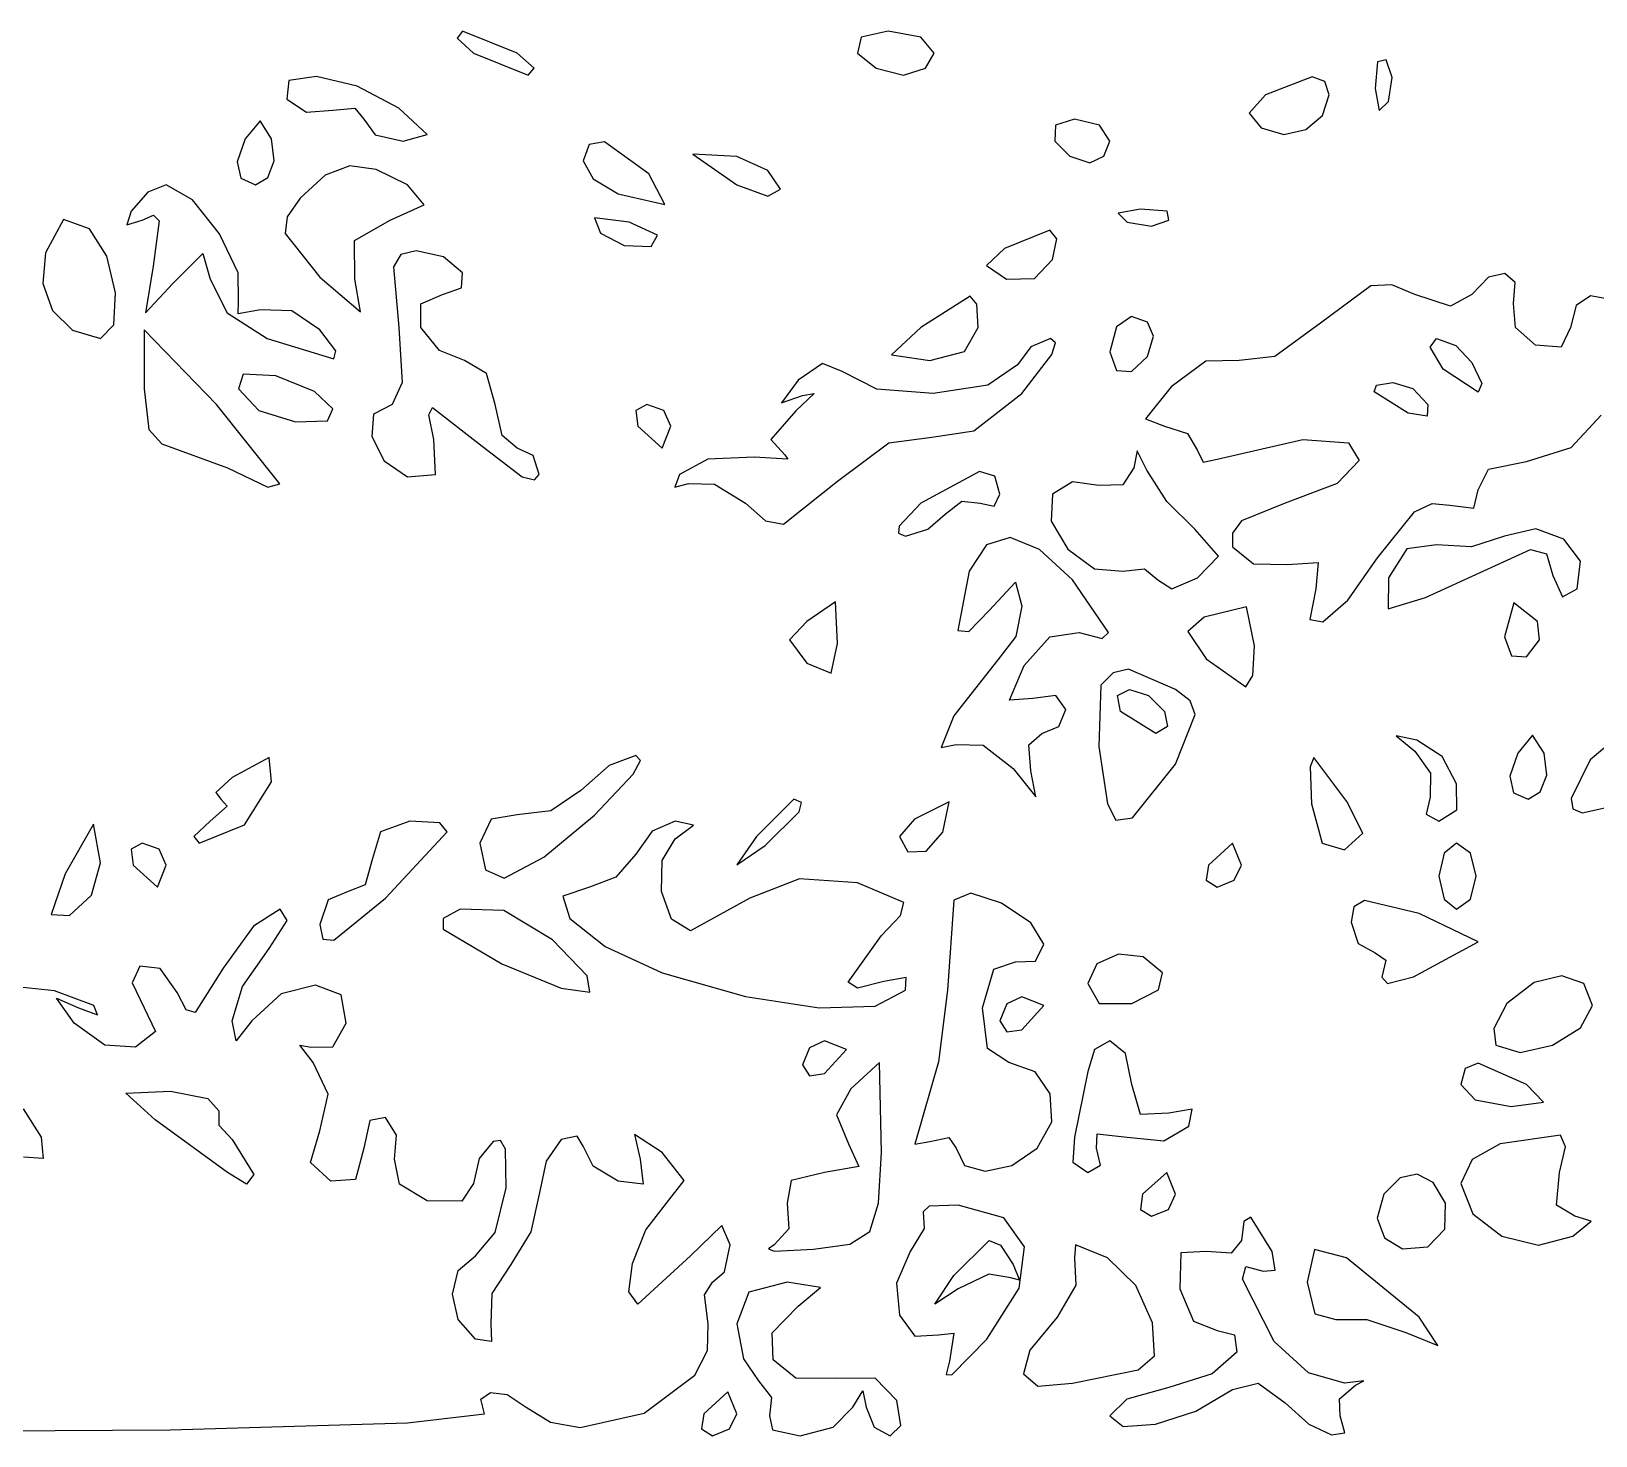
# Model space of a CAD drawing. Extents: x 0 to 282, y 0 to 282.
# Drawn here: x 112.48 to 137.64, y 0 to 22.58 of the extents above; entities that cross this region are included whole.
import ezdxf

# ---------------------------------------------------------------- set-up
doc = ezdxf.new("R2010")
doc.units = 0

msp = doc.modelspace()

# ---------------------------------------------------------------- linework, layer by layer
at = {"layer": 'Layer 1'}
for p, q in [((119.415611, 22.577778), (119.331826, 22.467535)), ((119.331826, 22.467535), (119.592, 22.225)), ((120.297556, 22.225), (119.415611, 22.577778)), ((125.826736, 22.480764), (125.765, 22.225)), ((126.258889, 22.577778), (125.826736, 22.480764)), ((126.788056, 22.480764), (126.258889, 22.577778)), ((126.999723, 22.225), (126.788056, 22.480764)), ((119.592, 22.225), (120.473945, 21.872222)), ((119.592, 22.225), (119.592, 22.225)), ((120.570959, 21.982465), (120.297556, 22.225)), ((125.765, 22.225), (126.069271, 21.982465)), ((125.765, 22.225), (125.765, 22.225)), ((126.858612, 21.982465), (126.999723, 22.225)), ((120.473945, 21.872222), (120.570959, 21.982465)), ((126.069271, 21.982465), (126.505834, 21.872222)), ((126.505834, 21.872222), (126.858612, 21.982465)), ((134.126278, 22.088343), (134.091, 21.6606)), ((134.267389, 22.119211), (134.126278, 22.088343)), ((134.364403, 21.836989), (134.267389, 22.119211)), ((116.626071, 21.784613), (116.592997, 21.4842)), ((117.069249, 21.850208), (116.626071, 21.784613)), ((117.724094, 21.697521), (117.069249, 21.850208)), ((118.392167, 21.343089), (117.724094, 21.697521)), ((133.076651, 21.845742), (132.326994, 21.5547)), ((133.279499, 21.772982), (133.076651, 21.845742)), ((133.350054, 21.5547), (133.279499, 21.772982)), ((134.091, 21.6606), (134.157146, 21.303412)), ((134.091, 21.6606), (134.091, 21.6606)), ((134.302667, 21.448933), (134.364403, 21.836989)), ((116.592997, 21.4842), (116.593, 21.4842)), ((116.593, 21.4842), (116.9105, 21.276943)), ((132.327, 21.5547), (132.066826, 21.263658)), ((132.326994, 21.5547), (132.327, 21.5547)), ((133.24367, 21.223971), (133.350054, 21.5547)), ((134.157146, 21.303412), (134.302667, 21.448933)), ((116.161125, 21.140242), (115.922999, 20.8492)), ((116.346333, 20.8492), (116.161125, 21.140242)), ((116.9105, 21.276943), (117.333834, 21.307811)), ((117.333834, 21.307811), (117.686612, 21.343089)), ((117.686612, 21.343089), (117.827723, 21.1667)), ((117.827723, 21.1667), (118.012931, 20.910936)), ((118.850779, 20.919755), (118.392167, 21.343089)), ((129.2575, 21.166678), (128.953229, 21.069664)), ((129.658785, 21.069664), (129.2575, 21.166678)), ((132.066826, 21.263658), (132.256444, 21.025533)), ((132.975229, 20.999075), (133.24367, 21.223971)), ((118.012931, 20.910936), (118.462723, 20.813922)), ((118.462723, 20.813922), (118.850779, 20.919755)), ((128.953229, 21.069664), (128.94, 20.8139)), ((129.821945, 20.8139), (129.658785, 21.069664)), ((132.256444, 21.025533), (132.620797, 20.9197)), ((132.620797, 20.9197), (132.975229, 20.999075)), ((115.923, 20.8492), (115.795118, 20.478783)), ((115.922999, 20.8492), (115.923, 20.8492)), ((116.388226, 20.496973), (116.346333, 20.8492)), ((121.451915, 20.756023), (121.356004, 20.4964)), ((121.699961, 20.800671), (121.451915, 20.756023)), ((122.414334, 20.284733), (121.699961, 20.800671)), ((128.94, 20.8139), (129.182535, 20.571365)), ((128.94, 20.8139), (128.94, 20.8139)), ((129.729341, 20.571365), (129.821945, 20.8139)), ((115.795118, 20.478783), (115.852444, 20.2142)), ((116.284597, 20.227429), (116.388226, 20.496973)), ((117.603159, 20.412639), (117.209041, 20.262157)), ((118.030352, 20.358069), (117.603159, 20.412639)), ((121.356, 20.4964), (121.51916, 20.205358)), ((121.356004, 20.4964), (121.356, 20.4964)), ((123.12, 20.6022), (123.825556, 20.108311)), ((123.825556, 20.566922), (123.12, 20.6022)), ((123.12, 20.6022), (123.12, 20.6022)), ((124.323855, 20.342027), (123.825556, 20.566922)), ((129.182535, 20.571365), (129.504445, 20.461122)), ((129.504445, 20.461122), (129.729341, 20.571365)), ((115.852444, 20.2142), (116.088365, 20.11002)), ((116.088365, 20.11002), (116.284597, 20.227429)), ((117.209041, 20.262157), (116.805002, 19.896701)), ((118.533612, 20.108368), (118.030352, 20.358069)), ((121.51916, 20.205358), (121.920445, 19.967233)), ((122.670098, 19.795254), (122.414334, 20.284733)), ((124.531112, 20.037755), (124.323855, 20.342027)), ((114.35699, 19.989267), (114.087997, 19.684996)), ((114.652442, 20.10833), (114.35699, 19.989267)), ((115.077431, 19.870756), (114.652442, 20.10833)), ((115.512341, 19.318991), (115.077431, 19.870756)), ((116.805, 19.8967), (116.59664, 19.594083)), ((116.805002, 19.896701), (116.805, 19.8967)), ((118.802606, 19.786458), (118.533612, 20.108368)), ((121.920445, 19.967233), (122.670098, 19.795254)), ((123.825556, 20.108311), (124.323855, 19.927512)), ((124.323855, 19.927512), (124.531112, 20.037755)), ((114.088, 19.685), (114.017445, 19.468923)), ((114.087997, 19.684996), (114.088, 19.685)), ((114.264389, 19.543889), (114.4507, 19.62161)), ((114.4507, 19.62161), (114.537792, 19.53066)), ((118.25139, 19.543923), (118.802606, 19.786458)), ((130.316667, 19.720267), (129.959479, 19.654121)), ((129.959479, 19.654121), (130.105, 19.5086)), ((130.74441, 19.684989), (130.316667, 19.720267)), ((130.775278, 19.543878), (130.74441, 19.684989)), ((112.999632, 19.552691), (112.713, 19.014704)), ((113.418556, 19.40276), (112.999632, 19.552691)), ((113.699125, 18.963439), (113.418556, 19.40276)), ((114.017445, 19.468923), (114.264389, 19.543889)), ((114.537792, 19.53066), (114.440778, 18.803055)), ((116.59664, 19.594083), (116.566875, 19.327846)), ((117.678126, 19.213194), (118.25139, 19.543923)), ((122.096611, 19.508589), (121.536576, 19.579144)), ((121.536576, 19.579144), (121.638, 19.3322)), ((122.550812, 19.301332), (122.096611, 19.508589)), ((128.861015, 19.380752), (128.129, 19.0853)), ((128.97236, 19.239089), (128.861015, 19.380752)), ((130.105, 19.5086), (130.493056, 19.446864)), ((130.105, 19.5086), (130.105, 19.5086)), ((130.493056, 19.446864), (130.775278, 19.543878)), ((115.808344, 18.694464), (115.512341, 19.318991)), ((116.566875, 19.327846), (117.1225, 18.6267)), ((117.686945, 18.591422), (117.678126, 19.213194)), ((121.638, 19.3322), (122.017236, 19.133762)), ((121.638, 19.3322), (121.638, 19.3322)), ((122.017236, 19.133762), (122.449389, 19.120533)), ((122.449389, 19.120533), (122.550812, 19.301332)), ((128.905112, 18.908911), (128.97236, 19.239089)), ((112.713, 19.0147), (112.667249, 18.521913)), ((112.713, 19.014704), (112.713, 19.0147)), ((113.83748, 18.375293), (113.699125, 18.963439)), ((114.758278, 18.520833), (115.243348, 19.005902)), ((115.243348, 19.005902), (115.358001, 18.591389)), ((118.426728, 18.991045), (118.308217, 18.789852)), ((118.674224, 19.050025), (118.426728, 18.991045)), ((119.110787, 18.953011), (118.674224, 19.050025)), ((119.415058, 18.697247), (119.110787, 18.953011)), ((128.129, 19.0853), (127.842368, 18.811897)), ((128.129, 19.0853), (128.129, 19.0853)), ((128.61407, 18.60464), (128.905112, 18.908911)), ((114.440778, 18.803055), (114.321715, 18.053401)), ((115.816612, 18.23861), (115.808344, 18.694464)), ((117.1225, 18.6267), (117.77514, 18.066665)), ((118.308217, 18.789852), (118.392002, 17.815305)), ((119.401829, 18.454712), (119.415058, 18.697247)), ((127.842368, 18.811897), (128.164278, 18.591411)), ((135.911614, 18.624975), (135.643172, 18.344406)), ((136.176748, 18.683955), (135.911614, 18.624975)), ((136.342664, 18.537883), (136.176748, 18.683955)), ((112.667249, 18.521913), (112.823243, 18.088657)), ((113.81047, 17.859907), (113.83748, 18.375293)), ((114.321715, 18.053401), (114.758278, 18.520833)), ((115.358001, 18.591389), (115.631404, 18.048992)), ((117.77514, 18.066665), (117.686945, 18.591422)), ((119.097558, 18.344469), (119.401829, 18.454712)), ((128.164278, 18.591411), (128.61407, 18.60464)), ((134.020392, 18.485518), (133.208999, 17.885795)), ((134.359941, 18.500952), (134.020392, 18.485518)), ((134.725949, 18.344406), (134.359941, 18.500952)), ((136.31345, 18.203295), (136.342664, 18.537883)), ((115.807793, 18.035762), (115.816612, 18.23861)), ((118.74478, 17.815302), (118.74919, 18.198948)), ((118.74919, 18.198948), (119.097558, 18.344469)), ((127.577341, 18.318008), (126.788, 17.8153)), ((127.68593, 18.192331), (127.577341, 18.318008)), ((127.705223, 17.8153), (127.68593, 18.192331)), ((135.303623, 18.159198), (134.725949, 18.344406)), ((135.643172, 18.344406), (135.303623, 18.159198)), ((136.344318, 17.81524), (136.31345, 18.203295)), ((137.323828, 18.170222), (137.230673, 17.815239)), ((137.552583, 18.326768), (137.323828, 18.170222)), ((137.840868, 18.271646), (137.552583, 18.326768)), ((112.823243, 18.088657), (113.144602, 17.774465)), ((113.594945, 17.63887), (113.81047, 17.859907)), ((115.631404, 18.048992), (116.275224, 17.638888)), ((116.16939, 18.097499), (115.807793, 18.035762)), ((116.672099, 18.08427), (116.16939, 18.097499)), ((117.121891, 17.779999), (116.672099, 18.08427)), ((130.174778, 17.991645), (129.932243, 17.828485)), ((130.430542, 17.899041), (130.174778, 17.991645)), ((130.527556, 17.674145), (130.430542, 17.899041)), ((133.209, 17.8858), (132.476984, 17.347814)), ((133.208999, 17.885795), (133.209, 17.8858)), ((113.144602, 17.774465), (113.594945, 17.63887)), ((115.464163, 16.580559), (114.299993, 17.780009)), ((114.299993, 17.780009), (114.299993, 16.827508)), ((116.275224, 17.638888), (117.346787, 17.312568)), ((117.381513, 17.44045), (117.121891, 17.779999)), ((118.392002, 17.815305), (118.392, 17.8153)), ((118.392, 17.8153), (118.444917, 16.933357)), ((119.044641, 17.444885), (118.74478, 17.815302)), ((126.788, 17.8153), (126.31616, 17.378737)), ((126.788, 17.8153), (126.788, 17.8153)), ((127.489146, 17.431654), (127.705223, 17.8153)), ((128.870174, 17.638934), (128.552673, 17.506642)), ((128.952305, 17.570583), (128.870174, 17.638934)), ((129.932243, 17.828485), (129.822, 17.4272)), ((130.430542, 17.352235), (130.527556, 17.674145)), ((134.972892, 17.497745), (135.078726, 17.638856)), ((135.078726, 17.638856), (135.387407, 17.524203)), ((136.666228, 17.533017), (136.344318, 17.81524)), ((137.230673, 17.815239), (137.080742, 17.502149)), ((117.346787, 17.312568), (117.381513, 17.44045)), ((119.450336, 17.286135), (119.044641, 17.444885)), ((126.31616, 17.378737), (126.929111, 17.286133)), ((126.929111, 17.286133), (127.489146, 17.431654)), ((128.552673, 17.506642), (128.341007, 17.2156)), ((128.411563, 16.756989), (128.892222, 17.38317)), ((128.892222, 17.38317), (128.952305, 17.570583)), ((129.822, 17.4272), (129.932243, 17.122929)), ((129.822, 17.4272), (129.822, 17.4272)), ((135.184559, 17.144967), (134.972892, 17.497745)), ((135.387407, 17.524203), (135.643171, 17.2508)), ((137.080742, 17.502149), (136.666228, 17.533017)), ((119.803114, 17.078878), (119.450336, 17.286135)), ((125.205689, 17.237649), (124.813224, 16.968656)), ((125.51878, 17.109767), (125.205689, 17.237649)), ((126.078811, 16.823686), (125.51878, 17.109767)), ((128.341, 17.2156), (127.860339, 16.886524)), ((128.341007, 17.2156), (128.341, 17.2156)), ((129.932243, 17.122929), (130.174778, 17.1097)), ((130.174778, 17.1097), (130.430542, 17.352235)), ((131.370143, 17.272848), (130.81011, 16.862743)), ((131.90372, 17.286077), (131.370143, 17.272848)), ((132.476984, 17.347814), (131.90372, 17.286077)), ((135.744594, 16.77455), (135.184559, 17.144967)), ((135.64317, 17.2508), (135.804676, 16.916763)), ((135.643171, 17.2508), (135.64317, 17.2508)), ((115.891966, 17.065625), (115.817, 16.8275)), ((116.416723, 17.039167), (115.891966, 17.065625)), ((117.03684, 16.784505), (116.416723, 17.039167)), ((118.444917, 16.933357), (118.286167, 16.58058)), ((119.944225, 16.580579), (119.803114, 17.078878)), ((124.813224, 16.968656), (124.544231, 16.607059)), ((127.860339, 16.886524), (126.982804, 16.752579)), ((130.81011, 16.862743), (130.400006, 16.346805)), ((134.073308, 16.77896), (134.114098, 16.890856)), ((134.114098, 16.890856), (134.373169, 16.9333)), ((134.373169, 16.9333), (134.695079, 16.836286)), ((135.804676, 16.916763), (135.744594, 16.77455)), ((114.299993, 16.827508), (114.3, 16.8275)), ((114.3, 16.8275), (114.374965, 16.174861)), ((115.817, 16.8275), (116.14332, 16.483541)), ((115.817, 16.8275), (115.817, 16.8275)), ((117.329536, 16.51), (117.03684, 16.784505)), ((124.544231, 16.607059), (124.88378, 16.721711)), ((125.068988, 16.756989), (124.777947, 16.474766)), ((124.88378, 16.721711), (125.068988, 16.756989)), ((126.982804, 16.752579), (126.078811, 16.823686)), ((127.635451, 16.152857), (128.411563, 16.756989)), ((134.620114, 16.439411), (134.073308, 16.77896)), ((134.695079, 16.836286), (134.937614, 16.580522)), ((116.478401, 15.301735), (115.464163, 16.580559)), ((116.14332, 16.483541), (116.734223, 16.298333)), ((117.2452, 16.31487), (117.329536, 16.51)), ((117.987408, 16.423484), (117.959847, 16.064642)), ((118.286167, 16.58058), (117.987408, 16.423484)), ((118.874315, 16.411355), (118.934397, 16.532071)), ((118.956446, 16.016133), (118.874315, 16.411355)), ((118.934397, 16.532071), (119.732558, 15.9103)), ((120.054468, 16.08228), (119.944225, 16.580579)), ((122.379111, 16.580578), (122.202722, 16.483564)), ((122.202722, 16.483564), (122.238, 16.2278)), ((122.652514, 16.483564), (122.379111, 16.580578)), ((122.767167, 16.2278), (122.652514, 16.483564)), ((124.777947, 16.474766), (124.372252, 16.016154)), ((134.924385, 16.390904), (134.620114, 16.439411)), ((134.937614, 16.580522), (134.924385, 16.390904)), ((134.937614, 16.580522), (134.937614, 16.580522)), ((137.243898, 15.88819), (137.724562, 16.404128)), ((114.374965, 16.174861), (114.582222, 15.945555)), ((116.734223, 16.298333), (117.2452, 16.31487)), ((122.238, 16.2278), (122.626056, 15.875022)), ((122.238, 16.2278), (122.238, 16.2278)), ((122.626056, 15.875022), (122.767167, 16.2278)), ((126.965173, 16.051433), (127.635451, 16.152857)), ((130.400006, 16.346805), (130.704277, 16.227743)), ((130.704277, 16.227743), (131.074694, 16.11309)), ((131.074694, 16.11309), (131.233444, 15.839687)), ((114.582222, 15.945555), (115.640552, 15.557499)), ((117.959847, 16.064642), (118.157183, 15.672727)), ((118.982904, 15.451688), (118.956446, 16.016133)), ((119.732558, 15.9103), (120.376378, 15.416411)), ((120.297003, 15.875023), (120.054468, 16.08228)), ((120.552767, 15.75596), (120.297003, 15.875023)), ((124.372252, 16.016154), (124.601558, 15.76921)), ((125.448223, 15.345877), (126.272842, 15.963239)), ((126.272842, 15.963239), (126.965173, 16.051433)), ((131.550944, 15.698576), (132.926774, 16.016076)), ((132.926774, 16.016076), (133.661543, 15.960403)), ((133.661543, 15.960403), (133.830766, 15.676527)), ((136.525112, 15.663294), (137.243898, 15.88819)), ((118.157183, 15.672727), (118.533112, 15.41641)), ((120.649781, 15.451689), (120.552767, 15.75596)), ((123.362426, 15.698654), (122.908219, 15.45171)), ((124.107669, 15.733932), (123.362426, 15.698654)), ((124.645655, 15.698655), (124.107669, 15.733932)), ((124.601558, 15.76921), (124.645655, 15.698655)), ((130.262916, 15.830908), (130.209999, 15.557505)), ((130.421666, 15.522227), (130.262916, 15.830908)), ((131.233444, 15.839687), (131.326048, 15.650069)), ((131.326048, 15.650069), (131.550944, 15.698576)), ((133.830766, 15.676527), (133.477438, 15.30666)), ((135.91216, 15.539822), (136.525112, 15.663294)), ((115.640552, 15.557499), (116.28768, 15.251023)), ((118.533112, 15.41641), (118.982904, 15.451688)), ((120.376378, 15.416411), (120.575918, 15.364597)), ((120.575918, 15.364597), (120.649781, 15.451689)), ((122.908219, 15.45171), (122.833253, 15.248863)), ((124.575095, 14.65355), (125.448223, 15.345877)), ((127.727271, 15.500218), (126.788, 14.9931)), ((127.973664, 15.424702), (127.727271, 15.500218)), ((128.058, 15.134211), (127.973664, 15.424702)), ((130.21, 15.5575), (130.033611, 15.284097)), ((130.209999, 15.557505), (130.21, 15.5575)), ((130.743577, 15.019518), (130.421666, 15.522227)), ((135.749, 15.204683), (135.91216, 15.539822)), ((116.28768, 15.251023), (116.478401, 15.301735)), ((122.833253, 15.248863), (123.04933, 15.310599)), ((123.04933, 15.310599), (123.468254, 15.29737)), ((123.468254, 15.29737), (123.966553, 14.993099)), ((127.965396, 14.944593), (128.058, 15.134211)), ((128.904721, 15.134167), (128.882673, 14.703116)), ((129.222221, 15.337014), (128.904721, 15.134167)), ((129.645555, 15.275278), (129.222221, 15.337014)), ((130.033611, 15.284097), (129.645555, 15.275278)), ((133.477438, 15.30666), (132.644552, 14.993016)), ((135.678445, 14.909231), (135.749, 15.204683)), ((123.966553, 14.993099), (124.28736, 14.705916)), ((126.788, 14.9931), (126.439632, 14.622683)), ((126.788, 14.9931), (126.788, 14.9931)), ((127.176055, 14.816711), (127.445048, 15.023968)), ((127.445048, 15.023968), (127.7405, 14.9931)), ((127.7405, 14.9931), (127.965396, 14.944593)), ((131.197778, 14.569726), (130.743577, 15.019518)), ((132.644552, 14.993016), (131.943406, 14.706384)), ((134.126219, 14.111071), (134.721533, 14.851905)), ((134.721533, 14.851905), (135.004307, 14.984196)), ((135.004307, 14.984196), (135.290389, 14.957738)), ((135.290389, 14.957738), (135.678445, 14.909231)), ((124.28736, 14.705916), (124.575095, 14.65355)), ((126.439632, 14.622683), (126.425851, 14.506928)), ((126.898243, 14.574176), (127.176055, 14.816711)), ((128.882673, 14.703116), (129.151666, 14.252222)), ((131.943406, 14.706384), (131.796231, 14.511805)), ((126.425851, 14.506928), (126.541055, 14.463933)), ((126.541055, 14.463933), (126.898243, 14.574176)), ((128.22205, 14.437487), (127.838955, 14.323937)), ((128.691134, 14.246767), (128.22205, 14.437487)), ((131.572605, 14.141982), (131.197778, 14.569726)), ((131.796231, 14.511805), (131.797885, 14.28746)), ((136.172, 14.4639), (135.638423, 14.287511)), ((136.6714, 14.579654), (136.171997, 14.4639)), ((136.171997, 14.4639), (136.172, 14.4639)), ((137.1245, 14.410982), (136.6714, 14.579654)), ((137.392391, 14.057103), (137.1245, 14.410982)), ((127.838955, 14.323937), (127.564997, 13.899501)), ((129.223057, 13.75839), (128.691134, 14.246767)), ((129.151666, 14.252222), (129.579409, 13.933621)), ((131.233056, 13.793614), (131.572605, 14.141982)), ((131.797885, 14.28746), (132.133024, 14.014057)), ((133.649418, 13.433627), (134.126219, 14.111071)), ((134.59773, 14.256643), (134.302278, 13.793622)), ((135.07839, 14.322789), (134.59773, 14.256643)), ((134.902001, 13.476122), (136.586515, 14.247824)), ((135.638423, 14.287511), (135.07839, 14.322789)), ((136.586515, 14.247824), (136.846689, 14.175615)), ((136.846689, 14.175615), (136.948111, 13.8289)), ((127.565, 13.8995), (127.379791, 12.946998)), ((127.564997, 13.899501), (127.565, 13.8995)), ((129.579409, 13.933621), (130.033611, 13.899447)), ((130.033611, 13.899447), (130.381979, 13.934725)), ((130.381979, 13.934725), (130.598056, 13.758336)), ((132.133024, 14.014057), (132.67983, 14.005238)), ((132.67983, 14.005238), (133.173719, 14.036106)), ((133.173719, 14.036106), (133.138441, 13.617182)), ((137.336167, 13.617233), (137.392391, 14.057103)), ((127.8825, 13.2645), (128.305833, 13.723112)), ((128.305833, 13.723112), (128.411667, 13.335056)), ((129.80514, 12.911723), (129.223057, 13.75839)), ((130.598056, 13.758336), (130.822952, 13.617225)), ((130.822952, 13.617225), (131.233056, 13.793614)), ((133.138441, 13.617182), (133.039773, 13.123844)), ((134.302278, 13.793622), (134.297868, 13.290913)), ((136.948111, 13.8289), (137.102451, 13.484942)), ((137.102451, 13.484942), (137.336167, 13.617233)), ((125.412611, 13.4056), (124.954, 13.0881)), ((125.447889, 12.735322), (125.412611, 13.4056)), ((128.411667, 13.335056), (128.314653, 12.849986)), ((133.248684, 13.083605), (133.649418, 13.433627)), ((134.297868, 13.290913), (134.902001, 13.476122)), ((136.317521, 13.387906), (136.172, 12.8411)), ((136.701167, 13.088045), (136.317521, 13.387906)), ((124.954, 13.0881), (124.676187, 12.792648)), ((124.954, 13.0881), (124.954, 13.0881)), ((127.555078, 12.927154), (127.8825, 13.2645)), ((131.339, 13.1586), (131.078826, 12.929295)), ((131.339001, 13.1586), (131.339, 13.1586)), ((132.022508, 13.32617), (131.339001, 13.1586)), ((132.15039, 12.699989), (132.022508, 13.32617)), ((133.039773, 13.123844), (133.248684, 13.083605)), ((136.732035, 12.792593), (136.701167, 13.088045)), ((127.379791, 12.946998), (127.555078, 12.927154)), ((128.314653, 12.849986), (128.058889, 12.523667)), ((128.446945, 12.382556), (128.861459, 12.845577)), ((128.861459, 12.845577), (129.32889, 12.911723)), ((129.32889, 12.911723), (129.699307, 12.815811)), ((129.699307, 12.815811), (129.80514, 12.911723)), ((131.078826, 12.929295), (131.374278, 12.488322)), ((136.172, 12.8411), (136.282243, 12.536829)), ((136.172, 12.8411), (136.172, 12.8411)), ((124.676187, 12.792648), (124.954, 12.417822)), ((125.346465, 12.259072), (125.447889, 12.735322)), ((132.12338, 12.220432), (132.15039, 12.699989)), ((136.524778, 12.5236), (136.732035, 12.792593)), ((124.954, 12.417822), (125.346465, 12.259072)), ((128.058889, 12.523667), (127.318055, 11.571166)), ((128.213229, 11.82693), (128.446945, 12.382556)), ((131.374278, 12.488322), (132.013688, 12.03853)), ((136.282243, 12.536829), (136.524778, 12.5236)), ((129.878331, 12.26234), (129.680993, 12.065005)), ((130.12197, 12.320769), (129.878331, 12.26234)), ((130.880443, 11.994449), (130.12197, 12.320769)), ((132.013688, 12.03853), (132.12338, 12.220432)), ((128.588056, 11.853389), (128.213229, 11.82693)), ((128.958473, 11.897486), (128.588056, 11.853389)), ((129.117223, 11.677), (128.958473, 11.897486)), ((129.681, 12.065), (129.645722, 11.077222)), ((129.680993, 12.065005), (129.681, 12.065)), ((129.949997, 11.89743), (130.139615, 11.994444)), ((129.998504, 11.641666), (129.949997, 11.89743)), ((130.139615, 11.994444), (130.448296, 11.89743)), ((130.448296, 11.89743), (130.70406, 11.641666)), ((131.118569, 11.811994), (130.880443, 11.994449)), ((127.318055, 11.571166), (127.110798, 11.064047)), ((129.00257, 11.403597), (129.117223, 11.677)), ((130.562949, 11.288888), (129.998504, 11.641666)), ((130.70406, 11.641666), (130.752567, 11.399131)), ((130.70406, 11.641666), (130.70406, 11.641666)), ((130.880443, 10.794999), (131.197944, 11.59316)), ((131.197944, 11.59316), (131.118569, 11.811994)), ((128.729167, 11.288944), (129.00257, 11.403597)), ((130.752567, 11.399131), (130.562949, 11.288888)), ((127.110798, 11.064047), (127.353333, 11.112555)), ((127.353333, 11.112555), (127.785486, 11.103735)), ((127.785486, 11.103735), (128.270556, 10.724499)), ((128.52191, 11.108145), (128.729167, 11.288944)), ((128.552778, 10.689221), (128.52191, 11.108145)), ((129.645722, 11.077222), (129.786833, 10.159999)), ((134.761278, 11.18309), (134.426139, 11.253645)), ((134.426139, 11.253645), (134.726, 11.006701)), ((135.168626, 10.919609), (134.761278, 11.18309)), ((136.622125, 11.262442), (136.383999, 10.9714)), ((136.807333, 10.9714), (136.622125, 11.262442)), ((137.945484, 11.196268), (137.548609, 10.865538)), ((116.306316, 10.905209), (115.711003, 10.5833)), ((116.346003, 10.512744), (116.306316, 10.905209)), ((122.201943, 10.936148), (121.774199, 10.772988)), ((122.158948, 10.637389), (122.275944, 10.854155)), ((122.275944, 10.854155), (122.201943, 10.936148)), ((133.103278, 10.900834), (133.045951, 10.755313)), ((133.632445, 10.195278), (133.103278, 10.900834)), ((134.726, 11.006701), (134.726, 11.0067)), ((134.726, 11.0067), (134.981764, 10.649512)), ((135.400688, 10.477534), (135.168626, 10.919609)), ((136.384, 10.9714), (136.256118, 10.600983)), ((136.383999, 10.9714), (136.384, 10.9714)), ((136.849226, 10.619173), (136.807333, 10.9714)), ((137.548609, 10.865538), (137.241582, 10.243216)), ((115.711, 10.5833), (115.450826, 10.340765)), ((115.711003, 10.5833), (115.711, 10.5833)), ((121.774199, 10.772988), (121.319998, 10.371703)), ((121.540484, 9.974826), (122.158948, 10.637389)), ((128.270556, 10.724499), (128.636563, 10.270297)), ((128.636563, 10.270297), (128.552778, 10.689221)), ((130.188118, 9.935103), (130.880443, 10.794999)), ((133.045951, 10.755313), (133.068, 10.16)), ((134.981764, 10.649512), (134.972945, 10.265866)), ((136.256118, 10.600983), (136.313444, 10.3364)), ((136.745597, 10.349629), (136.849226, 10.619173)), ((115.450826, 10.340765), (115.534611, 10.230522)), ((115.909436, 9.820417), (116.346003, 10.512744)), ((121.32, 10.3717), (120.83493, 10.045381)), ((121.319998, 10.371703), (121.32, 10.3717)), ((135.401239, 10.061916), (135.400688, 10.477534)), ((136.313444, 10.3364), (136.549365, 10.23222)), ((136.549365, 10.23222), (136.745597, 10.349629)), ((115.631625, 10.120279), (115.358222, 9.877744)), ((115.534611, 10.230522), (115.631625, 10.120279)), ((124.742722, 10.230563), (124.142999, 9.63084)), ((124.869502, 10.1793), (124.742722, 10.230563)), ((124.830917, 10.032125), (124.869502, 10.1793)), ((127.243036, 10.190873), (126.683001, 9.91306)), ((127.141612, 9.701393), (127.243036, 10.190873)), ((129.786833, 10.159999), (129.922983, 9.897069)), ((133.068, 10.16), (133.239979, 9.524999)), ((133.068, 10.16), (133.068, 10.16)), ((133.892619, 9.688159), (133.632445, 10.195278)), ((134.972945, 10.265866), (134.911209, 9.992463)), ((135.114056, 9.87781), (135.401239, 10.061916)), ((137.241582, 10.243216), (137.266455, 10.07985)), ((137.266455, 10.07985), (137.420727, 10.014461)), ((137.420727, 10.014461), (138.148883, 10.175967)), ((113.484202, 9.83369), (113.03, 9.03112)), ((113.594445, 9.207509), (113.484202, 9.83369)), ((115.358222, 9.877744), (115.098048, 9.635209)), ((115.181833, 9.524966), (115.909436, 9.820417)), ((118.568719, 9.87778), (118.096878, 9.71021)), ((119.053788, 9.853528), (118.568719, 9.87778)), ((119.16844, 9.710214), (119.053788, 9.853528)), ((119.878016, 9.913089), (119.697217, 9.525033)), ((120.29694, 9.983644), (119.878016, 9.913089)), ((120.83493, 10.045381), (120.29694, 9.983644)), ((120.723581, 9.299035), (121.540484, 9.974826)), ((122.837008, 9.877793), (122.466591, 9.719043)), ((123.12805, 9.816057), (122.837008, 9.877793)), ((122.837008, 9.595571), (123.12805, 9.816057)), ((124.284111, 9.489729), (124.830917, 10.032125)), ((126.683, 9.91306), (126.444875, 9.635247)), ((126.683001, 9.91306), (126.683, 9.91306)), ((129.922983, 9.897069), (130.188118, 9.935103)), ((134.911209, 9.992463), (135.114056, 9.87781)), ((115.098048, 9.635209), (115.181833, 9.524966)), ((118.096878, 9.71021), (117.968996, 9.278057)), ((118.180663, 8.64306), (119.16844, 9.710214)), ((122.466591, 9.719043), (122.202008, 9.348626)), ((122.627547, 9.244999), (122.837008, 9.595571)), ((124.143, 9.63084), (123.829909, 9.176638)), ((124.142999, 9.63084), (124.143, 9.63084)), ((126.444875, 9.635247), (126.577167, 9.383893)), ((126.872619, 9.397122), (127.141612, 9.701393)), ((133.597167, 9.419166), (133.892619, 9.688159)), ((114.265111, 9.525008), (114.088722, 9.427994)), ((114.088722, 9.427994), (114.124, 9.17223)), ((114.538514, 9.427994), (114.265111, 9.525008)), ((114.653167, 9.17223), (114.538514, 9.427994)), ((119.697217, 9.525033), (119.785411, 9.09729)), ((122.202, 9.34862), (121.8845, 8.978203)), ((122.202008, 9.348626), (122.202, 9.34862)), ((123.829909, 9.176638), (124.284111, 9.489729)), ((126.577167, 9.383893), (126.872619, 9.397122)), ((131.798056, 9.525008), (131.41, 9.17223)), ((131.939167, 9.17223), (131.798056, 9.525008)), ((133.239979, 9.524999), (133.597167, 9.419166)), ((135.202194, 9.366257), (135.114, 8.99584)), ((135.396222, 9.525007), (135.202194, 9.366257)), ((135.621118, 9.366257), (135.396222, 9.525007)), ((135.713722, 8.99584), (135.621118, 9.366257)), ((113.453333, 8.691571), (113.594445, 9.207509)), ((114.124, 9.17223), (114.512056, 8.819452)), ((114.124, 9.17223), (114.124, 9.17223)), ((114.512056, 8.819452), (114.653167, 9.17223)), ((117.969, 9.27806), (117.854347, 8.854726)), ((117.968996, 9.278057), (117.969, 9.27806)), ((119.785411, 9.09729), (120.085273, 8.960588)), ((120.085273, 8.960588), (120.723581, 9.299035)), ((122.616522, 8.748904), (122.627547, 9.244999)), ((131.41, 9.17223), (131.374722, 8.929695)), ((131.41, 9.17223), (131.41, 9.17223)), ((131.824514, 8.929695), (131.939167, 9.17223)), ((113.03, 9.03112), (112.800694, 8.378481)), ((113.03, 9.03112), (113.03, 9.03112)), ((117.854347, 8.854726), (117.580944, 8.748893)), ((121.461166, 8.819453), (121.027911, 8.673932)), ((121.8845, 8.978203), (121.461166, 8.819453)), ((124.834614, 8.951749), (124.036454, 8.643068)), ((125.765064, 8.890013), (124.834614, 8.951749)), ((126.514718, 8.572513), (125.765064, 8.890013)), ((131.374722, 8.929695), (131.551111, 8.819452)), ((131.551111, 8.819452), (131.824514, 8.929695)), ((135.114, 8.99584), (135.202194, 8.625423)), ((135.114, 8.99584), (135.114, 8.99584)), ((135.621118, 8.625423), (135.713722, 8.99584)), ((113.100556, 8.360842), (113.453333, 8.691571)), ((117.259034, 8.616601), (117.122333, 8.219726)), ((117.580944, 8.748893), (117.259034, 8.616601)), ((117.347229, 7.968372), (118.180663, 8.64306)), ((121.027911, 8.673932), (121.143666, 8.316745)), ((122.777477, 8.305725), (122.616522, 8.748904)), ((124.036454, 8.643068), (123.083953, 8.113901)), ((126.459596, 8.364154), (126.514718, 8.572513)), ((127.318, 8.60778), (127.212167, 7.16139)), ((127.318001, 8.60778), (127.318, 8.60778)), ((127.588646, 8.720779), (127.318001, 8.60778)), ((128.080882, 8.559273), (127.588646, 8.720779)), ((128.553275, 8.245631), (128.080882, 8.559273)), ((133.919074, 8.603378), (133.749851, 8.500301)), ((134.796608, 8.396121), (133.919074, 8.603378)), ((135.202194, 8.625423), (135.396222, 8.466673)), ((135.396222, 8.466673), (135.621118, 8.625423)), ((112.800694, 8.378481), (113.100556, 8.360842)), ((116.487307, 8.466694), (116.055154, 8.188882)), ((116.59755, 8.281486), (116.487307, 8.466694)), ((119.107699, 8.313983), (119.106597, 8.14476)), ((119.38, 8.46667), (119.107699, 8.313983)), ((120.081147, 8.444621), (119.379997, 8.46667)), ((119.379997, 8.46667), (119.38, 8.46667)), ((120.861667, 7.972781), (120.081147, 8.444621)), ((121.143666, 8.316745), (121.709214, 7.866954)), ((123.083953, 8.113901), (122.777477, 8.305725)), ((126.15312, 8.043346), (126.459596, 8.364154)), ((133.749851, 8.500301), (133.702998, 8.25501)), ((135.749109, 7.93751), (134.796608, 8.396121)), ((116.055154, 8.188882), (115.570084, 7.514193)), ((116.310918, 7.831694), (116.59755, 8.281486)), ((117.122333, 8.219726), (117.173596, 7.983255)), ((119.106597, 8.14476), (120.050278, 7.584725)), ((128.764391, 7.902224), (128.553275, 8.245631)), ((133.702998, 8.25501), (133.703, 8.25501)), ((133.703, 8.25501), (133.817653, 7.915461)), ((115.878765, 7.22315), (116.310918, 7.831694)), ((117.173596, 7.983255), (117.347229, 7.968372)), ((121.419497, 7.391248), (120.861667, 7.972781)), ((121.709214, 7.866954), (122.625336, 7.443623)), ((125.615134, 7.289283), (126.15312, 8.043346)), ((128.62769, 7.628822), (128.764391, 7.902224)), ((133.817653, 7.915461), (134.091056, 7.761121)), ((134.708418, 7.377475), (135.749109, 7.93751)), ((114.229527, 7.549471), (114.106054, 7.280478)), ((114.555847, 7.509784), (114.229527, 7.549471)), ((120.050278, 7.584725), (121.000573, 7.193913)), ((127.961822, 7.500939), (128.30578, 7.620002)), ((128.30578, 7.620002), (128.62769, 7.628822)), ((129.617722, 7.587486), (129.469995, 7.26723)), ((129.963887, 7.739071), (129.617722, 7.587486)), ((130.362969, 7.698832), (129.963887, 7.739071)), ((130.669445, 7.443619), (130.362969, 7.698832)), ((134.091056, 7.761121), (134.263035, 7.646468)), ((134.263035, 7.646468), (134.196889, 7.373065)), ((114.82925, 7.126137), (114.555847, 7.509784)), ((115.570084, 7.514193), (115.120292, 6.804228)), ((121.461389, 7.130523), (121.419497, 7.391248)), ((122.625336, 7.443623), (123.966446, 7.062182)), ((126.188398, 7.302512), (125.766167, 7.195025)), ((126.549995, 7.364248), (126.188398, 7.302512)), ((126.541176, 7.161401), (126.549995, 7.364248)), ((127.776613, 6.879168), (127.961822, 7.500939)), ((130.607709, 7.170216), (130.669445, 7.443619)), ((134.196889, 7.373065), (134.290596, 7.267783)), ((134.290596, 7.267783), (134.708418, 7.377475)), ((137.094352, 7.395112), (136.646215, 7.286522)), ((137.443271, 7.272191), (137.094352, 7.395112)), ((112.858103, 7.14929), (111.830636, 7.258431)), ((113.488694, 6.914472), (112.858103, 7.14929)), ((114.106054, 7.280478), (114.300082, 6.879193)), ((114.974771, 6.844466), (114.82925, 7.126137)), ((115.711195, 6.667524), (115.878765, 7.22315)), ((116.503844, 7.103536), (116.028695, 6.667524)), ((117.051754, 7.245198), (116.503844, 7.103536)), ((117.467372, 7.089204), (117.051754, 7.245198)), ((117.545645, 6.632247), (117.467372, 7.089204)), ((121.000573, 7.193913), (121.461389, 7.130523)), ((123.966446, 7.062182), (125.152112, 6.879178)), ((125.766167, 7.195025), (125.615134, 7.289283)), ((126.05335, 6.907841), (126.541176, 7.161401)), ((127.212167, 7.16139), (127.071056, 6.010451)), ((128.410778, 7.055556), (128.168243, 6.940903)), ((128.763556, 6.914445), (128.410778, 7.055556)), ((129.469995, 7.26723), (129.47, 7.26723)), ((129.47, 7.26723), (129.650799, 6.94973)), ((130.175556, 6.94973), (130.607709, 7.170216)), ((136.646215, 7.286522), (136.208001, 6.94973)), ((137.583831, 6.914452), (137.443271, 7.272191)), ((113.171193, 6.632249), (112.888971, 7.033534)), ((112.888971, 7.033534), (113.241749, 6.879194)), ((113.241749, 6.879194), (113.55043, 6.764542)), ((113.55043, 6.764542), (113.488694, 6.914472)), ((114.300082, 6.879193), (114.480881, 6.495548)), ((115.120292, 6.804228), (114.974771, 6.844466)), ((125.152112, 6.879178), (126.05335, 6.907841)), ((127.855989, 6.226529), (127.776613, 6.879168)), ((128.168243, 6.940903), (128.058, 6.6675)), ((128.410778, 6.526389), (128.763556, 6.914445)), ((129.650799, 6.94973), (130.175556, 6.94973)), ((136.208, 6.94973), (136.000743, 6.548445)), ((136.208001, 6.94973), (136.208, 6.94973)), ((137.390906, 6.557264), (137.583831, 6.914452)), ((113.665082, 6.279471), (113.171193, 6.632249)), ((115.77734, 6.350024), (115.711195, 6.667524)), ((116.028695, 6.667524), (115.77734, 6.350024)), ((117.329568, 6.25301), (117.545645, 6.632247)), ((128.058, 6.6675), (128.168243, 6.491111)), ((128.058, 6.6675), (128.058, 6.6675)), ((136.000743, 6.548445), (136.031611, 6.279452)), ((136.940013, 6.279452), (137.390906, 6.557264)), ((114.480881, 6.495548), (114.158971, 6.244193)), ((125.235778, 6.350006), (124.993243, 6.235353)), ((125.588556, 6.208895), (125.235778, 6.350006)), ((128.168243, 6.491111), (128.410778, 6.526389)), ((129.822777, 6.350003), (129.580242, 6.208892)), ((130.078541, 6.142746), (129.822777, 6.350003)), ((114.158971, 6.244193), (113.665082, 6.279471)), ((117.016478, 5.997246), (116.800401, 6.279468)), ((116.800401, 6.279468), (116.9812, 6.244191)), ((116.9812, 6.244191), (117.329568, 6.25301)), ((124.993243, 6.235353), (124.883, 5.96195)), ((125.235778, 5.820839), (125.588556, 6.208895)), ((128.199947, 5.997223), (127.855989, 6.226529)), ((129.580242, 6.208892), (129.469999, 5.856114)), ((130.175555, 5.644447), (130.078541, 6.142746)), ((136.031611, 6.279452), (136.422974, 6.160389)), ((136.422974, 6.160389), (136.940013, 6.279452)), ((117.254602, 5.490129), (117.016478, 5.997246)), ((124.883, 5.96195), (124.993243, 5.785561)), ((124.883, 5.96195), (124.883, 5.96195)), ((124.993243, 5.785561), (125.235778, 5.820839)), ((126.118608, 5.997221), (125.659997, 5.573887)), ((126.153886, 4.550831), (126.118608, 5.997221)), ((127.071056, 6.010451), (126.824111, 5.15056)), ((128.623832, 5.851703), (128.199947, 5.997223)), ((128.865815, 5.494516), (128.623832, 5.851703)), ((129.47, 5.85611), (129.258333, 4.79778)), ((129.469999, 5.856114), (129.47, 5.85611)), ((135.53811, 5.902419), (135.467004, 5.64445)), ((135.744815, 5.988408), (135.53811, 5.902419)), ((136.525334, 5.64445), (135.744815, 5.988408)), ((114.004504, 5.507749), (114.723289, 5.538616)), ((114.723289, 5.538616), (115.323012, 5.419554)), ((125.66, 5.57389), (125.430695, 5.159376)), ((125.659997, 5.573887), (125.66, 5.57389)), ((130.316666, 5.163787), (130.175555, 5.644447)), ((135.467, 5.64445), (135.700715, 5.401915)), ((135.467004, 5.64445), (135.467, 5.64445)), ((136.798736, 5.362228), (136.525334, 5.64445)), ((114.476344, 5.080005), (114.004504, 5.507749)), ((115.323012, 5.419554), (115.499401, 5.221116)), ((117.122311, 4.903636), (117.254602, 5.490129)), ((128.889517, 5.044726), (128.865815, 5.494516)), ((135.700715, 5.401915), (136.278389, 5.291672)), ((136.278389, 5.291672), (136.798736, 5.362228)), ((112.355282, 5.256395), (112.641914, 4.797784)), ((115.640514, 4.233338), (114.476344, 5.080005)), ((115.499401, 5.221116), (115.499403, 5.221117)), ((115.499403, 5.221117), (115.499403, 4.991811)), ((117.92488, 5.066796), (117.827867, 4.621414)), ((118.180645, 5.115303), (117.92488, 5.066796)), ((118.357033, 4.833081), (118.180645, 5.115303)), ((125.430695, 5.159376), (125.624722, 4.691945)), ((126.824111, 5.15056), (126.691819, 4.687539)), ((128.658558, 4.621393), (128.889517, 5.044726)), ((130.775278, 5.185836), (130.316666, 5.163787)), ((131.145695, 5.251982), (130.775278, 5.185836)), ((131.092778, 4.974169), (131.145695, 5.251982)), ((112.641913, 4.797784), (112.672781, 4.453825)), ((112.641914, 4.797784), (112.641913, 4.797784)), ((115.499403, 4.991811), (115.71107, 4.762506)), ((116.97238, 4.392108), (117.122311, 4.903636)), ((118.321756, 4.445025), (118.357033, 4.833081)), ((121.258633, 4.815441), (121.002869, 4.762524)), ((121.355647, 4.656691), (121.258633, 4.815441)), ((122.625648, 4.550857), (122.184675, 4.841899)), ((122.184675, 4.841899), (122.27287, 4.445024)), ((126.929944, 4.727226), (127.234215, 4.793372)), ((127.234215, 4.793372), (127.353278, 4.621393)), ((129.258333, 4.79778), (129.231875, 4.396495)), ((129.611111, 4.621391), (129.61993, 4.855106)), ((129.61993, 4.855106), (130.105, 4.79778)), ((130.105, 4.79778), (130.691493, 4.740454)), ((130.691493, 4.740454), (131.092778, 4.974169)), ((137.067732, 4.833062), (136.102002, 4.69195)), ((137.148761, 4.642341), (137.067732, 4.833062)), ((115.71107, 4.762506), (116.063848, 4.198061)), ((117.827867, 4.621414), (117.695575, 4.118705)), ((119.909257, 4.727247), (119.684361, 4.458253)), ((120.026666, 4.745437), (119.909257, 4.727247)), ((120.107694, 4.608184), (120.026666, 4.745437)), ((120.120924, 3.986413), (120.107694, 4.608184)), ((121.002869, 4.762524), (120.760334, 4.414155)), ((121.518807, 4.33478), (121.355647, 4.656691)), ((122.978426, 4.105475), (122.625648, 4.550857)), ((125.624722, 4.691945), (125.787882, 4.330348)), ((126.107032, 3.73779), (126.153886, 4.550831)), ((126.691819, 4.687539), (126.929944, 4.727226)), ((127.353278, 4.621393), (127.487775, 4.34358)), ((128.246248, 4.34358), (128.658558, 4.621393)), ((129.672847, 4.347988), (129.611111, 4.621391)), ((136.102, 4.69195), (135.652208, 4.440596)), ((136.102002, 4.69195), (136.102, 4.69195)), ((137.054503, 4.233339), (137.148761, 4.642341)), ((112.672781, 4.453825), (112.359691, 4.480284)), ((117.2987, 4.092247), (116.97238, 4.392108)), ((118.401131, 4.04374), (118.321756, 4.445025)), ((119.684361, 4.458253), (119.591757, 4.056969)), ((120.760334, 4.414155), (120.650091, 3.880579)), ((121.920092, 4.092246), (121.518807, 4.33478)), ((122.27287, 4.445024), (122.321377, 4.043738)), ((125.787882, 4.330348), (125.236666, 4.233334)), ((127.487775, 4.34358), (127.820709, 4.250976)), ((127.820709, 4.250976), (128.246248, 4.34358)), ((129.231875, 4.396495), (129.47, 4.233335)), ((129.47, 4.233335), (129.672847, 4.347988)), ((135.652208, 4.440596), (135.467, 4.05695)), ((115.944785, 4.04372), (115.640514, 4.233338)), ((116.063848, 4.198061), (115.944785, 4.04372)), ((117.695575, 4.118705), (117.2987, 4.092247)), ((118.850923, 3.774747), (118.401131, 4.04374)), ((119.591757, 4.056969), (119.406548, 3.770337)), ((122.321377, 4.043738), (121.920092, 4.092246)), ((122.696203, 3.739468), (122.978426, 4.105475)), ((124.69868, 4.105452), (124.636943, 3.739445)), ((125.236666, 4.233334), (124.69868, 4.105452)), ((130.739056, 4.233338), (130.351, 3.88056)), ((130.880167, 3.88056), (130.739056, 4.233338)), ((134.49052, 4.146246), (134.232, 3.88056)), ((134.765576, 4.20688), (134.49052, 4.146246)), ((135.020789, 4.069076), (134.765576, 4.20688)), ((135.219778, 3.739449), (135.020789, 4.069076)), ((135.467, 4.05695), (135.658823, 3.567471)), ((137.005996, 3.708582), (137.054503, 4.233339)), ((119.406548, 3.770337), (118.850923, 3.774747)), ((119.940125, 3.267629), (120.120924, 3.986413)), ((120.650091, 3.880579), (120.513389, 3.276446)), ((130.351, 3.88056), (130.315722, 3.638025)), ((130.351, 3.88056), (130.351, 3.88056)), ((130.765514, 3.638025), (130.880167, 3.88056)), ((134.232, 3.88056), (134.123962, 3.495261)), ((134.232, 3.88056), (134.232, 3.88056)), ((122.366576, 3.307316), (122.696203, 3.739468)), ((124.636943, 3.739445), (124.663401, 3.324931)), ((125.964268, 3.285243), (126.107032, 3.73779)), ((126.921014, 3.690945), (126.824, 3.598341)), ((126.824, 3.598341), (126.824, 3.59834)), ((126.824, 3.59834), (126.837229, 3.333757)), ((127.388445, 3.704174), (126.921014, 3.690945)), ((128.119908, 3.501876), (127.388445, 3.704174)), ((130.315722, 3.638025), (130.492111, 3.527782)), ((130.492111, 3.527782), (130.765514, 3.638025)), ((135.210959, 3.320525), (135.219778, 3.739449)), ((135.658823, 3.567471), (136.12846, 3.210283)), ((137.301448, 3.527783), (137.005996, 3.708582)), ((137.561622, 3.448408), (137.301448, 3.527783)), ((120.513389, 3.276446), (120.19148, 2.751689)), ((122.149398, 2.769329), (122.366576, 3.307316)), ((123.586968, 3.377869), (123.084259, 2.8928)), ((123.719259, 3.069189), (123.586968, 3.377869)), ((124.663401, 3.324931), (124.425276, 3.069167)), ((125.64291, 3.077435), (125.964268, 3.285243)), ((126.837229, 3.333757), (126.612333, 2.96334)), ((128.451188, 3.038303), (128.119908, 3.501876)), ((131.981448, 3.444542), (131.939004, 3.13972)), ((132.093344, 3.514546), (131.981448, 3.444542)), ((132.432893, 2.963331), (132.093344, 3.514546)), ((134.123962, 3.495261), (134.240819, 3.179415)), ((134.937556, 3.033893), (135.210959, 3.320525)), ((137.26617, 3.210283), (137.561622, 3.448408)), ((119.627035, 2.892803), (119.940125, 3.267629)), ((123.631065, 2.637035), (123.719259, 3.069189)), ((124.425276, 3.069167), (124.335979, 3.003573)), ((125.060276, 2.998611), (125.64291, 3.077435)), ((127.31789, 2.575284), (127.886744, 3.139729)), ((127.886744, 3.139729), (128.066992, 3.061456)), ((128.066992, 3.061456), (128.270391, 2.751673)), ((128.36575, 2.369678), (128.451188, 3.038303)), ((129.271226, 3.069172), (129.257997, 2.857506)), ((129.787164, 2.857506), (129.271226, 3.069172)), ((131.939, 3.13972), (131.77584, 2.932463)), ((131.939004, 3.13972), (131.939, 3.13972)), ((134.240819, 3.179415), (134.529656, 3.002475)), ((134.529656, 3.002475), (134.937556, 3.033893)), ((136.12846, 3.210283), (136.717159, 3.064762)), ((136.717159, 3.064762), (137.26617, 3.210283)), ((119.349222, 2.653574), (119.627035, 2.892803)), ((122.090969, 2.310716), (122.149398, 2.769329)), ((123.084259, 2.8928), (122.237592, 2.116688)), ((124.335979, 3.003573), (124.425276, 2.967744)), ((124.425276, 2.967744), (125.060276, 2.998611)), ((126.612333, 2.96334), (126.396257, 2.451261)), ((129.257997, 2.857506), (129.258, 2.8575)), ((129.258, 2.8575), (129.275639, 2.420937)), ((130.241366, 2.412673), (129.787164, 2.857506)), ((130.96445, 2.941282), (130.951221, 2.363608)), ((131.374555, 2.963331), (130.96445, 2.941282)), ((131.77584, 2.932463), (131.374555, 2.963331)), ((132.4814, 2.65906), (132.432893, 2.963331)), ((133.11606, 2.994207), (132.996998, 2.46945)), ((133.631998, 2.857506), (133.11606, 2.994207)), ((134.796168, 1.905005), (133.631998, 2.857506)), ((119.256618, 2.275439), (119.349222, 2.653574)), ((120.19148, 2.751689), (119.887209, 2.288667)), ((123.437037, 2.469466), (123.631065, 2.637035)), ((127.009209, 2.112263), (127.31789, 2.575284)), ((127.877925, 2.597332), (127.388445, 2.363617)), ((128.235112, 2.540006), (127.877925, 2.597332)), ((128.371814, 2.500318), (128.235112, 2.540006)), ((128.27039, 2.751673), (128.371814, 2.500318)), ((128.270391, 2.751673), (128.27039, 2.751673)), ((131.956643, 2.517948), (132.011764, 2.72245)), ((132.468171, 1.516941), (131.956643, 2.517948)), ((132.011764, 2.72245), (132.291782, 2.645831)), ((132.291782, 2.645831), (132.4814, 2.65906)), ((119.349222, 1.870846), (119.256618, 2.275439)), ((119.887209, 2.288667), (119.87398, 1.799188)), ((122.237592, 2.116688), (122.090969, 2.310716)), ((123.309155, 2.266618), (123.437037, 2.469466)), ((123.366482, 1.799188), (123.309155, 2.266618)), ((124.019028, 2.306291), (123.825, 1.799173)), ((124.636389, 2.469451), (124.019028, 2.306291)), ((125.174375, 2.381256), (124.636389, 2.469451)), ((124.812778, 2.081395), (125.174375, 2.381256)), ((126.396257, 2.451261), (126.444764, 1.935875)), ((127.388445, 2.363617), (127.009209, 2.112263)), ((127.847056, 1.552224), (128.36575, 2.369678)), ((129.275639, 2.420937), (128.975778, 1.904999)), ((130.510359, 1.812399), (130.241366, 2.412673)), ((130.951221, 2.363608), (131.171707, 1.84326)), ((132.996998, 2.46945), (132.997, 2.46945)), ((132.997, 2.46945), (133.120472, 1.957922)), ((124.395507, 1.656406), (124.812778, 2.081395)), ((119.627035, 1.552243), (119.349222, 1.870846)), ((119.87398, 1.799188), (119.882799, 1.516965)), ((123.357868, 1.371167), (123.366482, 1.799188)), ((123.825, 1.799173), (123.825, 1.79917)), ((123.825, 1.79917), (123.935243, 1.234725)), ((126.444764, 1.935875), (126.691708, 1.599082)), ((128.975778, 1.904999), (128.538113, 1.377485)), ((130.541227, 1.284885), (130.510359, 1.812399)), ((131.171707, 1.84326), (131.550944, 1.69333)), ((133.120472, 1.957922), (133.455611, 1.869727)), ((133.455611, 1.869727), (133.95391, 1.869727)), ((133.95391, 1.869727), (134.584501, 1.65806)), ((135.100439, 1.450803), (134.796168, 1.905005)), ((119.882799, 1.516965), (119.627035, 1.552243)), ((124.411493, 1.221496), (124.395507, 1.656406)), ((126.691708, 1.599082), (127.070944, 1.62278)), ((127.070944, 1.62278), (127.317888, 1.649238)), ((127.317888, 1.649238), (127.247333, 1.199446)), ((127.282611, 0.97896), (127.847056, 1.552224)), ((131.550944, 1.69333), (131.828757, 1.622775)), ((131.828757, 1.622775), (131.868444, 1.340552)), ((133.019387, 1.009823), (132.468171, 1.516941)), ((134.584501, 1.65806), (135.100439, 1.450803)), ((123.152057, 0.974567), (123.357868, 1.371167)), ((128.538113, 1.377485), (128.437792, 0.992186)), ((130.281053, 1.058336), (130.541227, 1.284885)), ((131.868444, 1.340552), (131.467159, 0.992184)), ((123.935243, 1.234725), (124.177778, 0.881947)), ((124.778052, 0.925493), (124.411493, 1.221496)), ((127.247333, 1.199446), (127.192211, 0.986677)), ((129.222723, 0.846669), (130.281053, 1.058336)), ((133.597061, 0.846663), (133.019387, 1.009823)), ((122.339013, 0.361614), (123.152057, 0.974567)), ((124.177778, 0.881947), (124.385035, 0.612954)), ((125.412501, 0.917225), (124.778052, 0.925493)), ((126.051911, 0.926044), (125.412501, 0.917225)), ((126.400279, 0.564447), (126.051911, 0.926044)), ((127.192211, 0.986677), (127.282611, 0.97896)), ((128.437792, 0.992186), (128.6682, 0.79871)), ((128.6682, 0.79871), (129.222723, 0.846669)), ((130.774834, 0.776107), (130.100146, 0.586489)), ((131.467159, 0.992184), (130.774834, 0.776107)), ((131.797893, 0.74083), (132.207998, 0.846663)), ((132.207998, 0.846663), (132.64456, 0.529163)), ((133.517686, 0.590899), (133.77345, 0.811385)), ((133.910152, 0.88194), (133.597061, 0.846663)), ((133.77345, 0.811385), (133.910152, 0.88194)), ((119.714124, 0.587613), (119.865157, 0.696753)), ((119.768144, 0.352795), (119.714124, 0.587613)), ((119.865157, 0.696753), (120.135253, 0.660373)), ((120.135253, 0.660373), (120.438422, 0.458628)), ((123.684056, 0.705556), (123.296, 0.352778)), ((123.825167, 0.352778), (123.684056, 0.705556)), ((124.385035, 0.612954), (124.354167, 0.317502)), ((125.694723, 0.458613), (125.853473, 0.723197)), ((125.853473, 0.723197), (125.90639, 0.458613)), ((126.466425, 0.163162), (126.400279, 0.564447)), ((130.100146, 0.586489), (129.822333, 0.317496)), ((131.206437, 0.396871), (131.797893, 0.74083)), ((132.64456, 0.529163), (133.025449, 0.183551)), ((133.526505, 0.317496), (133.517686, 0.590899)), ((118.53507, 0.208376), (119.768144, 0.352795)), ((120.438422, 0.458628), (120.829027, 0.215266)), ((121.307689, 0.132308), (122.339013, 0.361614)), ((123.296, 0.352778), (123.260722, 0.110243)), ((123.296, 0.352778), (123.296, 0.352778)), ((123.710514, 0.110243), (123.825167, 0.352778)), ((124.354167, 0.317502), (124.402674, 0.092606)), ((125.377223, 0.136703), (125.694723, 0.458613)), ((125.90639, 0.458613), (126.034272, 0.136703)), ((129.822333, 0.317496), (130.036756, 0.145517)), ((130.558758, 0.185204), (131.206437, 0.396871)), ((133.60202, 0.047952), (133.526505, 0.317496)), ((99.906744, 0.000017), (114.719006, 0.09703)), ((114.719006, 0.09703), (118.53507, 0.208376)), ((120.829027, 0.215266), (121.307689, 0.132308)), ((123.260722, 0.110243), (123.437111, 0)), ((123.437111, 0), (123.710514, 0.110243)), ((124.402674, 0.092606), (124.848056, 0.000002)), ((124.848056, 0.000002), (125.377223, 0.136703)), ((126.034272, 0.136703), (126.294446, 0.000002)), ((126.294446, 0.000002), (126.466425, 0.163162)), ((130.036756, 0.145517), (130.558758, 0.185204)), ((133.025449, 0.183551), (133.389802, 0.013225)), ((133.389802, 0.013225), (133.60202, 0.047952))]:
    msp.add_line(p, q, dxfattribs=at)

doc.saveas('drawing.dxf')
